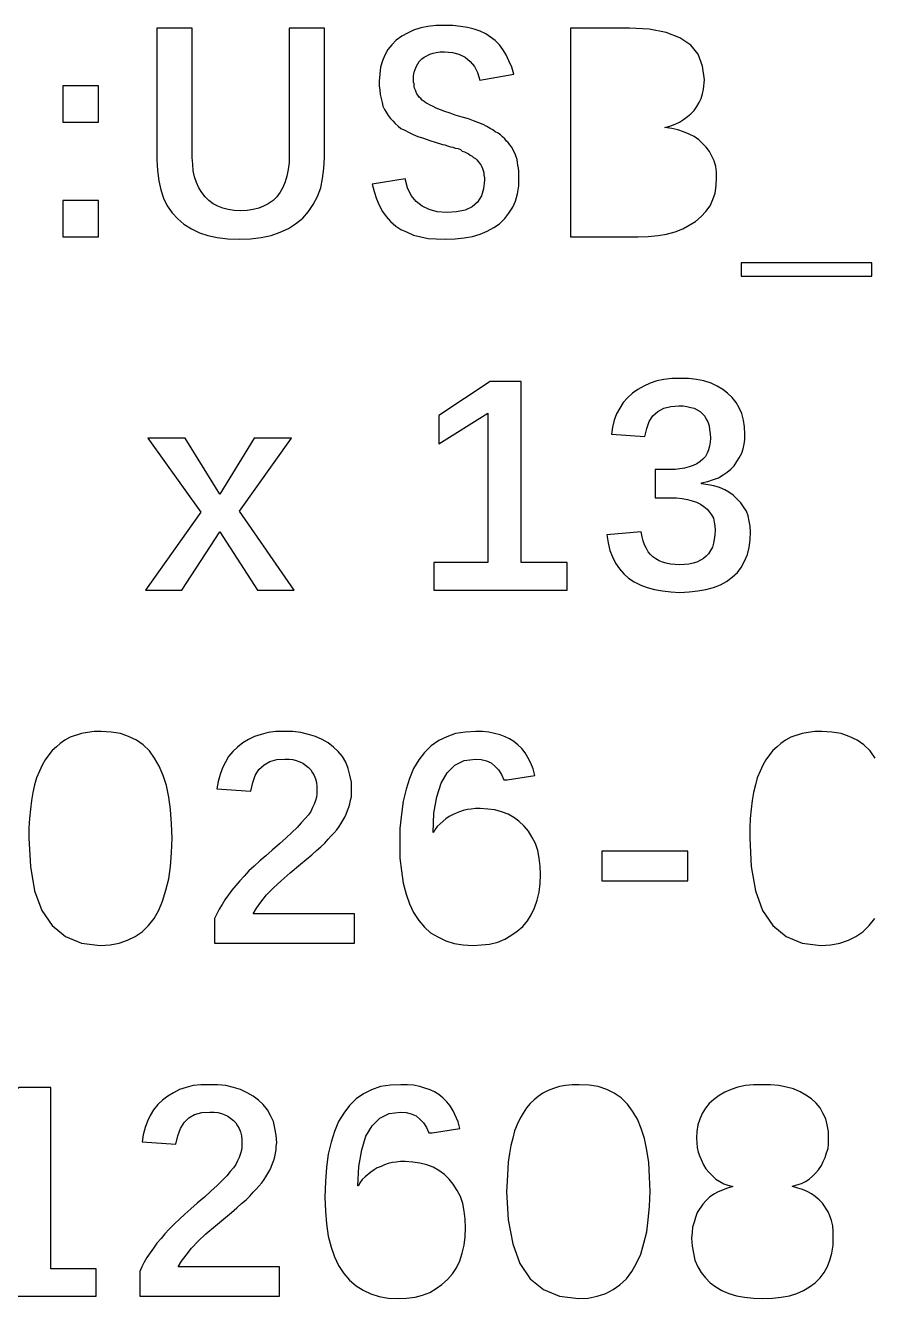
# Model space of a CAD drawing. Extents: x 48 to 223, y -90 to 79.
# Drawn here: x 71.31 to 89.31, y -89.19 to -62.22 of the extents above; entities that cross this region are included whole.
import ezdxf

# ---------------------------------------------------------------- set-up
doc = ezdxf.new("R2010")
doc.units = 0
doc.header["$MEASUREMENT"] = 0
doc.layers.get('0').update_dxf_attribs({"linetype": 'CONTINUOUS'})

msp = doc.modelspace()

# ---------------------------------------------------------------- linework, layer by layer
for points in [[(75.6, -66.74), (75.84, -66.75), (75.84, -66.75), (76.08, -66.74), (76.08, -66.74), (76.31, -66.71), (76.31, -66.71), (76.52, -66.67), (76.52, -66.67), (76.71, -66.6), (76.71, -66.6), (76.89, -66.52), (76.89, -66.52), (77.04, -66.42), (77.04, -66.42), (77.19, -66.3), (77.19, -66.3), (77.31, -66.16), (77.31, -66.16), (77.41, -66.01), (77.41, -66.01), (77.5, -65.84), (77.5, -65.84), (77.57, -65.66), (77.57, -65.66), (77.61, -65.46), (77.61, -65.46), (77.64, -65.25), (77.64, -65.25), (77.65, -65.02), (77.65, -65.02), (77.65, -62.28), (77.65, -62.28), (76.9, -62.28), (76.9, -62.28), (76.9, -64.97), (76.9, -64.97), (76.9, -65.12), (76.9, -65.12), (76.88, -65.27), (76.88, -65.27), (76.85, -65.41), (76.85, -65.41), (76.82, -65.53), (76.82, -65.53), (76.77, -65.65), (76.77, -65.65), (76.71, -65.75), (76.71, -65.75), (76.64, -65.85), (76.64, -65.85), (76.56, -65.93), (76.56, -65.93), (76.46, -66), (76.46, -66), (76.36, -66.05), (76.36, -66.05), (76.26, -66.09), (76.26, -66.09), (76.14, -66.12), (76.14, -66.12), (76.01, -66.14), (76.01, -66.14), (75.87, -66.15), (75.87, -66.15), (75.74, -66.14), (75.74, -66.14), (75.61, -66.12), (75.61, -66.12), (75.5, -66.09), (75.5, -66.09), (75.39, -66.05), (75.39, -66.05), (75.29, -66), (75.29, -66), (75.2, -65.93), (75.2, -65.93), (75.12, -65.85), (75.12, -65.85), (75.05, -65.76), (75.05, -65.76), (74.99, -65.66), (74.99, -65.66), (74.94, -65.55), (74.94, -65.55), (74.9, -65.43), (74.9, -65.43), (74.87, -65.3), (74.87, -65.3), (74.86, -65.16), (74.86, -65.16), (74.85, -65.02), (74.85, -65.02), (74.85, -62.28), (74.85, -62.28), (74.1, -62.28), (74.1, -62.28), (74.1, -65.07), (74.1, -65.07), (74.11, -65.29), (74.11, -65.29), (74.14, -65.51), (74.14, -65.51), (74.18, -65.7), (74.18, -65.7), (74.24, -65.88), (74.24, -65.88), (74.32, -66.04), (74.32, -66.04), (74.42, -66.19), (74.42, -66.19), (74.54, -66.32), (74.54, -66.32), (74.67, -66.43), (74.67, -66.43), (74.83, -66.53), (74.83, -66.53), (75, -66.61), (75, -66.61), (75.18, -66.67), (75.18, -66.67), (75.38, -66.71), (75.38, -66.71), (75.6, -66.74)], [(81.77, -65.62), (81.77, -65.45), (81.77, -65.45), (81.77, -65.38), (81.77, -65.38), (81.77, -65.31), (81.77, -65.31), (81.76, -65.24), (81.76, -65.24), (81.75, -65.18), (81.75, -65.18), (81.74, -65.12), (81.74, -65.12), (81.73, -65.06), (81.73, -65.06), (81.71, -65), (81.71, -65), (81.69, -64.94), (81.69, -64.94), (81.66, -64.89), (81.66, -64.89), (81.64, -64.84), (81.64, -64.84), (81.61, -64.79), (81.61, -64.79), (81.58, -64.75), (81.58, -64.75), (81.54, -64.7), (81.54, -64.7), (81.51, -64.67), (81.51, -64.67), (81.47, -64.62), (81.47, -64.62), (81.42, -64.58), (81.42, -64.58), (81.38, -64.54), (81.38, -64.54), (81.33, -64.5), (81.33, -64.5), (81.27, -64.47), (81.27, -64.47), (81.22, -64.43), (81.22, -64.43), (81.16, -64.4), (81.16, -64.4), (81.09, -64.36), (81.09, -64.36), (81.01, -64.32), (81.01, -64.32), (80.92, -64.28), (80.92, -64.28), (80.81, -64.24), (80.81, -64.24), (80.7, -64.2), (80.7, -64.2), (80.57, -64.16), (80.57, -64.16), (80.42, -64.12), (80.42, -64.12), (80.31, -64.08), (80.31, -64.08), (80.2, -64.04), (80.2, -64.04), (80.11, -64.01), (80.11, -64.01), (80.02, -63.97), (80.02, -63.97), (79.95, -63.94), (79.95, -63.94), (79.89, -63.91), (79.89, -63.91), (79.84, -63.88), (79.84, -63.88), (79.8, -63.86), (79.8, -63.86), (79.76, -63.83), (79.76, -63.83), (79.72, -63.8), (79.72, -63.8), (79.69, -63.77), (79.69, -63.77), (79.66, -63.74), (79.66, -63.74), (79.63, -63.7), (79.63, -63.7), (79.61, -63.67), (79.61, -63.67), (79.59, -63.63), (79.59, -63.63), (79.58, -63.59), (79.58, -63.59), (79.56, -63.55), (79.56, -63.55), (79.55, -63.51), (79.55, -63.51), (79.55, -63.46), (79.55, -63.46), (79.54, -63.42), (79.54, -63.42), (79.54, -63.37), (79.54, -63.37), (79.54, -63.29), (79.54, -63.29), (79.55, -63.21), (79.55, -63.21), (79.57, -63.15), (79.57, -63.15), (79.6, -63.08), (79.6, -63.08), (79.63, -63.03), (79.63, -63.03), (79.66, -62.98), (79.66, -62.98), (79.71, -62.93), (79.71, -62.93), (79.76, -62.89), (79.76, -62.89), (79.82, -62.86), (79.82, -62.86), (79.88, -62.83), (79.88, -62.83), (79.95, -62.81), (79.95, -62.81), (80.02, -62.79), (80.02, -62.79), (80.1, -62.78), (80.1, -62.78), (80.19, -62.78), (80.19, -62.78), (80.36, -62.79), (80.36, -62.79), (80.5, -62.83), (80.5, -62.83), (80.63, -62.89), (80.63, -62.89), (80.74, -62.98), (80.74, -62.98), (80.83, -63.09), (80.83, -63.09), (80.89, -63.22), (80.89, -63.22), (80.94, -63.38), (80.94, -63.38), (81.66, -63.25), (81.66, -63.25), (81.62, -63.1), (81.62, -63.1), (81.56, -62.97), (81.56, -62.97), (81.5, -62.84), (81.5, -62.84), (81.43, -62.73), (81.43, -62.73), (81.36, -62.63), (81.36, -62.63), (81.27, -62.54), (81.27, -62.54), (81.17, -62.47), (81.17, -62.47), (81.07, -62.4), (81.07, -62.4), (80.95, -62.34), (80.95, -62.34), (80.82, -62.3), (80.82, -62.3), (80.68, -62.26), (80.68, -62.26), (80.53, -62.24), (80.53, -62.24), (80.37, -62.22), (80.37, -62.22), (80.19, -62.22), (80.19, -62.22), (80.01, -62.22), (80.01, -62.22), (79.84, -62.24), (79.84, -62.24), (79.69, -62.27), (79.69, -62.27), (79.54, -62.32), (79.54, -62.32), (79.41, -62.38), (79.41, -62.38), (79.29, -62.45), (79.29, -62.45), (79.17, -62.53), (79.17, -62.53), (79.08, -62.63), (79.08, -62.63), (78.99, -62.73), (78.99, -62.73), (78.93, -62.85), (78.93, -62.85), (78.88, -62.97), (78.88, -62.97), (78.84, -63.1), (78.84, -63.1), (78.82, -63.25), (78.82, -63.25), (78.81, -63.4), (78.81, -63.4), (78.81, -63.5), (78.81, -63.5), (78.82, -63.59), (78.82, -63.59), (78.83, -63.68), (78.83, -63.68), (78.85, -63.77), (78.85, -63.77), (78.87, -63.85), (78.87, -63.85), (78.89, -63.93), (78.89, -63.93), (78.92, -64), (78.92, -64), (78.96, -64.06), (78.96, -64.06), (79, -64.13), (79, -64.13), (79.05, -64.19), (79.05, -64.19), (79.1, -64.24), (79.1, -64.24), (79.15, -64.3), (79.15, -64.3), (79.21, -64.35), (79.21, -64.35), (79.27, -64.4), (79.27, -64.4), (79.35, -64.44), (79.35, -64.44), (79.43, -64.48), (79.43, -64.48), (79.53, -64.53), (79.53, -64.53), (79.63, -64.57), (79.63, -64.57), (79.75, -64.61), (79.75, -64.61), (79.88, -64.66), (79.88, -64.66), (80.02, -64.7), (80.02, -64.7), (80.09, -64.72), (80.09, -64.72), (80.15, -64.74), (80.15, -64.74), (80.2, -64.75), (80.2, -64.75), (80.26, -64.77), (80.26, -64.77), (80.32, -64.79), (80.32, -64.79), (80.37, -64.8), (80.37, -64.8), (80.42, -64.82), (80.42, -64.82), (80.48, -64.83), (80.48, -64.83), (80.53, -64.85), (80.53, -64.85), (80.57, -64.88), (80.57, -64.88), (80.62, -64.9), (80.62, -64.9), (80.66, -64.92), (80.66, -64.92), (80.7, -64.94), (80.7, -64.94), (80.74, -64.97), (80.74, -64.97), (80.78, -64.99), (80.78, -64.99), (80.81, -65.02), (80.81, -65.02), (80.85, -65.04), (80.85, -65.04), (80.88, -65.07), (80.88, -65.07), (80.91, -65.1), (80.91, -65.1), (80.93, -65.13), (80.93, -65.13), (80.96, -65.17), (80.96, -65.17), (80.98, -65.2), (80.98, -65.2), (81, -65.25), (81, -65.25), (81.01, -65.29), (81.01, -65.29), (81.03, -65.34), (81.03, -65.34), (81.03, -65.39), (81.03, -65.39), (81.04, -65.44), (81.04, -65.44), (81.04, -65.5), (81.04, -65.5), (81.02, -65.68), (81.02, -65.68), (80.98, -65.83), (80.98, -65.83), (80.89, -65.96), (80.89, -65.96), (80.78, -66.06), (80.78, -66.06), (80.63, -66.13), (80.63, -66.13), (80.45, -66.17), (80.45, -66.17), (80.24, -66.18), (80.24, -66.18), (80.04, -66.17), (80.04, -66.17), (79.87, -66.12), (79.87, -66.12), (79.72, -66.05), (79.72, -66.05), (79.59, -65.95), (79.59, -65.95), (79.49, -65.82), (79.49, -65.82), (79.41, -65.66), (79.41, -65.66), (79.36, -65.47), (79.36, -65.47), (78.66, -65.58), (78.66, -65.58), (78.7, -65.74), (78.7, -65.74), (78.75, -65.89), (78.75, -65.89), (78.81, -66.03), (78.81, -66.03), (78.88, -66.16), (78.88, -66.16), (78.96, -66.27), (78.96, -66.27), (79.05, -66.37), (79.05, -66.37), (79.16, -66.47), (79.16, -66.47), (79.27, -66.54), (79.27, -66.54), (79.4, -66.6), (79.4, -66.6), (79.54, -66.66), (79.54, -66.66), (79.69, -66.7), (79.69, -66.7), (79.85, -66.73), (79.85, -66.73), (80.02, -66.74), (80.02, -66.74), (80.21, -66.75), (80.21, -66.75), (80.42, -66.74), (80.42, -66.74), (80.61, -66.72), (80.61, -66.72), (80.79, -66.69), (80.79, -66.69), (80.95, -66.64), (80.95, -66.64), (81.1, -66.58), (81.1, -66.58), (81.24, -66.5), (81.24, -66.5), (81.36, -66.42), (81.36, -66.42), (81.47, -66.31), (81.47, -66.31), (81.56, -66.2), (81.56, -66.2), (81.64, -66.07), (81.64, -66.07), (81.7, -65.94), (81.7, -65.94), (81.74, -65.79), (81.74, -65.79), (81.77, -65.62)], [(84.11, -62.28), (82.86, -62.28), (82.86, -62.28), (82.86, -66.7), (82.86, -66.7), (84.3, -66.7), (84.3, -66.7), (84.51, -66.69), (84.51, -66.69), (84.72, -66.67), (84.72, -66.67), (84.9, -66.64), (84.9, -66.64), (85.08, -66.59), (85.08, -66.59), (85.24, -66.53), (85.24, -66.53), (85.38, -66.45), (85.38, -66.45), (85.51, -66.37), (85.51, -66.37), (85.63, -66.27), (85.63, -66.27), (85.73, -66.16), (85.73, -66.16), (85.82, -66.04), (85.82, -66.04), (85.88, -65.91), (85.88, -65.91), (85.93, -65.77), (85.93, -65.77), (85.95, -65.61), (85.95, -65.61), (85.96, -65.45), (85.96, -65.45), (85.96, -65.32), (85.96, -65.32), (85.94, -65.21), (85.94, -65.21), (85.91, -65.09), (85.91, -65.09), (85.81, -64.89), (85.81, -64.89), (85.74, -64.8), (85.74, -64.8), (85.58, -64.64), (85.58, -64.64), (85.48, -64.57), (85.48, -64.57), (85.38, -64.52), (85.38, -64.52), (85.26, -64.47), (85.26, -64.47), (85.14, -64.43), (85.14, -64.43), (85.01, -64.4), (85.01, -64.4), (84.86, -64.38), (84.86, -64.38), (84.97, -64.35), (84.97, -64.35), (85.08, -64.31), (85.08, -64.31), (85.17, -64.27), (85.17, -64.27), (85.26, -64.21), (85.26, -64.21), (85.34, -64.15), (85.34, -64.15), (85.41, -64.09), (85.41, -64.09), (85.48, -64.02), (85.48, -64.02), (85.54, -63.94), (85.54, -63.94), (85.59, -63.85), (85.59, -63.85), (85.63, -63.77), (85.63, -63.77), (85.66, -63.67), (85.66, -63.67), (85.68, -63.57), (85.68, -63.57), (85.7, -63.37), (85.7, -63.37), (85.66, -63.08), (85.66, -63.08), (85.57, -62.83), (85.57, -62.83), (85.41, -62.64), (85.41, -62.64), (85.18, -62.48), (85.18, -62.48), (84.89, -62.37), (84.89, -62.37), (84.53, -62.3), (84.53, -62.3), (84.11, -62.28)], [(72.11, -63.5), (72.11, -64.27), (72.11, -64.27), (72.86, -64.27), (72.86, -64.27), (72.86, -63.5), (72.86, -63.5), (72.11, -63.5)], [(72.11, -65.93), (72.11, -66.7), (72.11, -66.7), (72.86, -66.7), (72.86, -66.7), (72.86, -65.93), (72.86, -65.93), (72.11, -65.93)], [(86.48, -67.25), (86.48, -67.53), (86.48, -67.53), (89.25, -67.53), (89.25, -67.53), (89.25, -67.25), (89.25, -67.25), (86.48, -67.25)], [(81.11, -73.6), (79.97, -73.6), (79.97, -73.6), (79.97, -74.18), (79.97, -74.18), (82.79, -74.18), (82.79, -74.18), (82.79, -73.6), (82.79, -73.6), (81.82, -73.6), (81.82, -73.6), (81.82, -69.76), (81.82, -69.76), (81.16, -69.76), (81.16, -69.76), (80.07, -70.48), (80.07, -70.48), (80.07, -71.08), (80.07, -71.08), (81.11, -70.43), (81.11, -70.43), (81.11, -73.6)], [(86.67, -73.12), (86.68, -72.95), (86.68, -72.95), (86.67, -72.83), (86.67, -72.83), (86.65, -72.72), (86.65, -72.72), (86.63, -72.61), (86.63, -72.61), (86.59, -72.51), (86.59, -72.51), (86.53, -72.42), (86.53, -72.42), (86.47, -72.33), (86.47, -72.33), (86.39, -72.25), (86.39, -72.25), (86.31, -72.17), (86.31, -72.17), (86.22, -72.11), (86.22, -72.11), (86.13, -72.06), (86.13, -72.06), (86.02, -72.01), (86.02, -72.01), (85.9, -71.97), (85.9, -71.97), (85.78, -71.95), (85.78, -71.95), (85.64, -71.93), (85.64, -71.93), (85.64, -71.91), (85.64, -71.91), (85.77, -71.88), (85.77, -71.88), (85.89, -71.84), (85.89, -71.84), (86, -71.8), (86, -71.8), (86.1, -71.74), (86.1, -71.74), (86.18, -71.68), (86.18, -71.68), (86.26, -71.62), (86.26, -71.62), (86.33, -71.55), (86.33, -71.55), (86.39, -71.46), (86.39, -71.46), (86.44, -71.38), (86.44, -71.38), (86.49, -71.28), (86.49, -71.28), (86.52, -71.19), (86.52, -71.19), (86.54, -71.09), (86.54, -71.09), (86.56, -70.99), (86.56, -70.99), (86.56, -70.88), (86.56, -70.88), (86.55, -70.72), (86.55, -70.72), (86.53, -70.58), (86.53, -70.58), (86.49, -70.44), (86.49, -70.44), (86.44, -70.32), (86.44, -70.32), (86.37, -70.21), (86.37, -70.21), (86.29, -70.1), (86.29, -70.1), (86.19, -70.01), (86.19, -70.01), (86.09, -69.93), (86.09, -69.93), (85.97, -69.86), (85.97, -69.86), (85.84, -69.8), (85.84, -69.8), (85.69, -69.75), (85.69, -69.75), (85.53, -69.72), (85.53, -69.72), (85.36, -69.7), (85.36, -69.7), (85.18, -69.7), (85.18, -69.7), (85.01, -69.7), (85.01, -69.7), (84.84, -69.72), (84.84, -69.72), (84.69, -69.75), (84.69, -69.75), (84.55, -69.8), (84.55, -69.8), (84.42, -69.86), (84.42, -69.86), (84.29, -69.93), (84.29, -69.93), (84.18, -70.01), (84.18, -70.01), (84.07, -70.11), (84.07, -70.11), (83.98, -70.21), (83.98, -70.21), (83.91, -70.33), (83.91, -70.33), (83.84, -70.45), (83.84, -70.45), (83.79, -70.58), (83.79, -70.58), (83.75, -70.73), (83.75, -70.73), (83.73, -70.88), (83.73, -70.88), (84.44, -70.93), (84.44, -70.93), (84.48, -70.76), (84.48, -70.76), (84.53, -70.61), (84.53, -70.61), (84.61, -70.49), (84.61, -70.49), (84.71, -70.4), (84.71, -70.4), (84.84, -70.33), (84.84, -70.33), (84.99, -70.29), (84.99, -70.29), (85.16, -70.28), (85.16, -70.28), (85.25, -70.28), (85.25, -70.28), (85.33, -70.29), (85.33, -70.29), (85.41, -70.31), (85.41, -70.31), (85.48, -70.33), (85.48, -70.33), (85.55, -70.36), (85.55, -70.36), (85.61, -70.4), (85.61, -70.4), (85.66, -70.45), (85.66, -70.45), (85.71, -70.5), (85.71, -70.5), (85.74, -70.56), (85.74, -70.56), (85.77, -70.62), (85.77, -70.62), (85.8, -70.7), (85.8, -70.7), (85.81, -70.78), (85.81, -70.78), (85.82, -70.87), (85.82, -70.87), (85.83, -70.96), (85.83, -70.96), (85.82, -71.05), (85.82, -71.05), (85.81, -71.13), (85.81, -71.13), (85.79, -71.21), (85.79, -71.21), (85.76, -71.28), (85.76, -71.28), (85.72, -71.35), (85.72, -71.35), (85.67, -71.41), (85.67, -71.41), (85.61, -71.46), (85.61, -71.46), (85.54, -71.51), (85.54, -71.51), (85.46, -71.54), (85.46, -71.54), (85.38, -71.57), (85.38, -71.57), (85.28, -71.6), (85.28, -71.6), (85.18, -71.61), (85.18, -71.61), (85.08, -71.63), (85.08, -71.63), (84.96, -71.63), (84.96, -71.63), (84.66, -71.63), (84.66, -71.63), (84.66, -72.23), (84.66, -72.23), (84.98, -72.23), (84.98, -72.23), (85.11, -72.23), (85.11, -72.23), (85.23, -72.24), (85.23, -72.24), (85.34, -72.26), (85.34, -72.26), (85.44, -72.29), (85.44, -72.29), (85.53, -72.32), (85.53, -72.32), (85.62, -72.36), (85.62, -72.36), (85.69, -72.41), (85.69, -72.41), (85.76, -72.47), (85.76, -72.47), (85.81, -72.53), (85.81, -72.53), (85.85, -72.59), (85.85, -72.59), (85.89, -72.66), (85.89, -72.66), (85.91, -72.74), (85.91, -72.74), (85.92, -72.82), (85.92, -72.82), (85.93, -72.91), (85.93, -72.91), (85.92, -73.01), (85.92, -73.01), (85.91, -73.11), (85.91, -73.11), (85.89, -73.19), (85.89, -73.19), (85.87, -73.27), (85.87, -73.27), (85.83, -73.34), (85.83, -73.34), (85.79, -73.41), (85.79, -73.41), (85.74, -73.46), (85.74, -73.46), (85.68, -73.51), (85.68, -73.51), (85.62, -73.55), (85.62, -73.55), (85.54, -73.59), (85.54, -73.59), (85.46, -73.61), (85.46, -73.61), (85.37, -73.63), (85.37, -73.63), (85.28, -73.64), (85.28, -73.64), (85.18, -73.65), (85.18, -73.65), (85.08, -73.64), (85.08, -73.64), (84.98, -73.63), (84.98, -73.63), (84.89, -73.61), (84.89, -73.61), (84.81, -73.59), (84.81, -73.59), (84.74, -73.56), (84.74, -73.56), (84.67, -73.52), (84.67, -73.52), (84.61, -73.48), (84.61, -73.48), (84.56, -73.43), (84.56, -73.43), (84.51, -73.37), (84.51, -73.37), (84.47, -73.3), (84.47, -73.3), (84.43, -73.22), (84.43, -73.22), (84.4, -73.14), (84.4, -73.14), (84.38, -73.05), (84.38, -73.05), (84.36, -72.95), (84.36, -72.95), (83.63, -73.01), (83.63, -73.01), (83.66, -73.18), (83.66, -73.18), (83.7, -73.34), (83.7, -73.34), (83.75, -73.48), (83.75, -73.48), (83.82, -73.61), (83.82, -73.61), (83.9, -73.73), (83.9, -73.73), (83.99, -73.84), (83.99, -73.84), (84.09, -73.93), (84.09, -73.93), (84.21, -74.01), (84.21, -74.01), (84.35, -74.08), (84.35, -74.08), (84.49, -74.13), (84.49, -74.13), (84.64, -74.17), (84.64, -74.17), (84.81, -74.2), (84.81, -74.2), (84.99, -74.22), (84.99, -74.22), (85.18, -74.23), (85.18, -74.23), (85.38, -74.22), (85.38, -74.22), (85.56, -74.2), (85.56, -74.2), (85.73, -74.17), (85.73, -74.17), (85.89, -74.13), (85.89, -74.13), (86.04, -74.07), (86.04, -74.07), (86.17, -74), (86.17, -74), (86.29, -73.91), (86.29, -73.91), (86.4, -73.81), (86.4, -73.81), (86.48, -73.7), (86.48, -73.7), (86.55, -73.57), (86.55, -73.57), (86.61, -73.43), (86.61, -73.43), (86.65, -73.28), (86.65, -73.28), (86.67, -73.12)], [(76.16, -70.96), (75.43, -72.15), (75.43, -72.15), (74.7, -70.96), (74.7, -70.96), (73.91, -70.96), (73.91, -70.96), (75.03, -72.53), (75.03, -72.53), (73.86, -74.18), (73.86, -74.18), (74.63, -74.18), (74.63, -74.18), (75.43, -72.95), (75.43, -72.95), (76.23, -74.18), (76.23, -74.18), (77.01, -74.18), (77.01, -74.18), (75.85, -72.51), (75.85, -72.51), (76.95, -70.96), (76.95, -70.96), (76.16, -70.96)], [(72.92, -77.18), (72.77, -77.18), (72.77, -77.18), (72.63, -77.2), (72.63, -77.2), (72.5, -77.22), (72.5, -77.22), (72.26, -77.3), (72.26, -77.3), (72.15, -77.36), (72.15, -77.36), (72.05, -77.43), (72.05, -77.43), (71.97, -77.5), (71.97, -77.5), (71.88, -77.58), (71.88, -77.58), (71.81, -77.67), (71.81, -77.67), (71.73, -77.78), (71.73, -77.78), (71.67, -77.89), (71.67, -77.89), (71.61, -78.02), (71.61, -78.02), (71.55, -78.16), (71.55, -78.16), (71.51, -78.31), (71.51, -78.31), (71.47, -78.47), (71.47, -78.47), (71.44, -78.64), (71.44, -78.64), (71.42, -78.82), (71.42, -78.82), (71.4, -79.02), (71.4, -79.02), (71.39, -79.22), (71.39, -79.22), (71.39, -79.44), (71.39, -79.44), (71.42, -80.04), (71.42, -80.04), (71.51, -80.55), (71.51, -80.55), (71.66, -80.97), (71.66, -80.97), (71.88, -81.29), (71.88, -81.29), (72.16, -81.52), (72.16, -81.52), (72.5, -81.66), (72.5, -81.66), (72.9, -81.71), (72.9, -81.71), (73.11, -81.7), (73.11, -81.7), (73.3, -81.66), (73.3, -81.66), (73.48, -81.6), (73.48, -81.6), (73.64, -81.52), (73.64, -81.52), (73.79, -81.42), (73.79, -81.42), (73.92, -81.29), (73.92, -81.29), (74.04, -81.14), (74.04, -81.14), (74.14, -80.96), (74.14, -80.96), (74.22, -80.77), (74.22, -80.77), (74.29, -80.54), (74.29, -80.54), (74.35, -80.3), (74.35, -80.3), (74.39, -80.04), (74.39, -80.04), (74.41, -79.75), (74.41, -79.75), (74.42, -79.44), (74.42, -79.44), (74.41, -79.13), (74.41, -79.13), (74.39, -78.83), (74.39, -78.83), (74.35, -78.57), (74.35, -78.57), (74.3, -78.32), (74.3, -78.32), (74.23, -78.11), (74.23, -78.11), (74.15, -77.91), (74.15, -77.91), (74.05, -77.74), (74.05, -77.74), (73.94, -77.59), (73.94, -77.59), (73.81, -77.46), (73.81, -77.46), (73.67, -77.36), (73.67, -77.36), (73.5, -77.28), (73.5, -77.28), (73.33, -77.22), (73.33, -77.22), (73.13, -77.19), (73.13, -77.19), (72.92, -77.18)], [(75.32, -81.14), (75.32, -81.66), (75.32, -81.66), (78.29, -81.66), (78.29, -81.66), (78.29, -81.04), (78.29, -81.04), (76.14, -81.04), (76.14, -81.04), (76.21, -80.92), (76.21, -80.92), (76.3, -80.79), (76.3, -80.79), (76.42, -80.64), (76.42, -80.64), (76.57, -80.49), (76.57, -80.49), (76.73, -80.34), (76.73, -80.34), (76.92, -80.17), (76.92, -80.17), (77.14, -79.99), (77.14, -79.99), (77.26, -79.89), (77.26, -79.89), (77.38, -79.79), (77.38, -79.79), (77.48, -79.7), (77.48, -79.7), (77.57, -79.62), (77.57, -79.62), (77.66, -79.54), (77.66, -79.54), (77.73, -79.46), (77.73, -79.46), (77.79, -79.39), (77.79, -79.39), (77.85, -79.33), (77.85, -79.33), (77.91, -79.26), (77.91, -79.26), (77.96, -79.19), (77.96, -79.19), (78, -79.13), (78, -79.13), (78.04, -79.06), (78.04, -79.06), (78.08, -78.99), (78.08, -78.99), (78.11, -78.93), (78.11, -78.93), (78.14, -78.85), (78.14, -78.85), (78.17, -78.78), (78.17, -78.78), (78.19, -78.71), (78.19, -78.71), (78.2, -78.63), (78.2, -78.63), (78.22, -78.56), (78.22, -78.56), (78.22, -78.48), (78.22, -78.48), (78.22, -78.41), (78.22, -78.41), (78.22, -78.25), (78.22, -78.25), (78.19, -78.1), (78.19, -78.1), (78.15, -77.96), (78.15, -77.96), (78.1, -77.83), (78.1, -77.83), (78.03, -77.71), (78.03, -77.71), (77.94, -77.6), (77.94, -77.6), (77.84, -77.51), (77.84, -77.51), (77.73, -77.42), (77.73, -77.42), (77.6, -77.35), (77.6, -77.35), (77.46, -77.28), (77.46, -77.28), (77.31, -77.24), (77.31, -77.24), (77.15, -77.2), (77.15, -77.2), (76.98, -77.18), (76.98, -77.18), (76.79, -77.18), (76.79, -77.18), (76.62, -77.18), (76.62, -77.18), (76.46, -77.2), (76.46, -77.2), (76.31, -77.24), (76.31, -77.24), (76.17, -77.28), (76.17, -77.28), (76.04, -77.35), (76.04, -77.35), (75.92, -77.42), (75.92, -77.42), (75.81, -77.51), (75.81, -77.51), (75.71, -77.6), (75.71, -77.6), (75.62, -77.71), (75.62, -77.71), (75.55, -77.83), (75.55, -77.83), (75.49, -77.95), (75.49, -77.95), (75.44, -78.09), (75.44, -78.09), (75.4, -78.24), (75.4, -78.24), (75.37, -78.39), (75.37, -78.39), (76.09, -78.44), (76.09, -78.44), (76.13, -78.26), (76.13, -78.26), (76.18, -78.11), (76.18, -78.11), (76.26, -77.98), (76.26, -77.98), (76.37, -77.88), (76.37, -77.88), (76.49, -77.81), (76.49, -77.81), (76.64, -77.77), (76.64, -77.77), (76.81, -77.76), (76.81, -77.76), (76.9, -77.76), (76.9, -77.76), (76.98, -77.77), (76.98, -77.77), (77.05, -77.79), (77.05, -77.79), (77.13, -77.82), (77.13, -77.82), (77.19, -77.85), (77.19, -77.85), (77.25, -77.89), (77.25, -77.89), (77.31, -77.94), (77.31, -77.94), (77.36, -77.99), (77.36, -77.99), (77.4, -78.05), (77.4, -78.05), (77.43, -78.11), (77.43, -78.11), (77.46, -78.18), (77.46, -78.18), (77.48, -78.26), (77.48, -78.26), (77.49, -78.34), (77.49, -78.34), (77.49, -78.43), (77.49, -78.43), (77.49, -78.5), (77.49, -78.5), (77.48, -78.57), (77.48, -78.57), (77.46, -78.64), (77.46, -78.64), (77.43, -78.72), (77.43, -78.72), (77.4, -78.79), (77.4, -78.79), (77.36, -78.87), (77.36, -78.87), (77.31, -78.94), (77.31, -78.94), (77.24, -79.02), (77.24, -79.02), (77.16, -79.11), (77.16, -79.11), (77.07, -79.21), (77.07, -79.21), (76.96, -79.32), (76.96, -79.32), (76.84, -79.43), (76.84, -79.43), (76.7, -79.56), (76.7, -79.56), (76.54, -79.69), (76.54, -79.69), (76.41, -79.81), (76.41, -79.81), (76.28, -79.92), (76.28, -79.92), (76.16, -80.03), (76.16, -80.03), (76.05, -80.13), (76.05, -80.13), (75.95, -80.24), (75.95, -80.24), (75.86, -80.34), (75.86, -80.34), (75.77, -80.44), (75.77, -80.44), (75.69, -80.54), (75.69, -80.54), (75.62, -80.64), (75.62, -80.64), (75.54, -80.74), (75.54, -80.74), (75.48, -80.84), (75.48, -80.84), (75.42, -80.94), (75.42, -80.94), (75.37, -81.04), (75.37, -81.04), (75.32, -81.14)], [(81, -77.18), (80.86, -77.18), (80.86, -77.18), (80.64, -77.19), (80.64, -77.19), (80.43, -77.22), (80.43, -77.22), (80.24, -77.29), (80.24, -77.29), (80.07, -77.37), (80.07, -77.37), (79.91, -77.48), (79.91, -77.48), (79.77, -77.62), (79.77, -77.62), (79.65, -77.78), (79.65, -77.78), (79.54, -77.96), (79.54, -77.96), (79.45, -78.17), (79.45, -78.17), (79.38, -78.4), (79.38, -78.4), (79.32, -78.65), (79.32, -78.65), (79.28, -78.93), (79.28, -78.93), (79.25, -79.23), (79.25, -79.23), (79.25, -79.86), (79.25, -79.86), (79.28, -80.13), (79.28, -80.13), (79.32, -80.39), (79.32, -80.39), (79.38, -80.62), (79.38, -80.62), (79.45, -80.83), (79.45, -80.83), (79.54, -81.01), (79.54, -81.01), (79.65, -81.18), (79.65, -81.18), (79.77, -81.32), (79.77, -81.32), (79.9, -81.44), (79.9, -81.44), (80.05, -81.53), (80.05, -81.53), (80.22, -81.61), (80.22, -81.61), (80.4, -81.67), (80.4, -81.67), (80.59, -81.7), (80.59, -81.7), (80.8, -81.71), (80.8, -81.71), (80.98, -81.7), (80.98, -81.7), (81.15, -81.68), (81.15, -81.68), (81.32, -81.64), (81.32, -81.64), (81.47, -81.58), (81.47, -81.58), (81.6, -81.5), (81.6, -81.5), (81.73, -81.41), (81.73, -81.41), (81.85, -81.31), (81.85, -81.31), (81.95, -81.19), (81.95, -81.19), (82.03, -81.06), (82.03, -81.06), (82.1, -80.91), (82.1, -80.91), (82.16, -80.75), (82.16, -80.75), (82.2, -80.58), (82.2, -80.58), (82.22, -80.4), (82.22, -80.4), (82.23, -80.21), (82.23, -80.21), (82.22, -80.03), (82.22, -80.03), (82.2, -79.86), (82.2, -79.86), (82.17, -79.7), (82.17, -79.7), (82.12, -79.55), (82.12, -79.55), (82.05, -79.42), (82.05, -79.42), (81.97, -79.29), (81.97, -79.29), (81.88, -79.18), (81.88, -79.18), (81.77, -79.08), (81.77, -79.08), (81.66, -79), (81.66, -79), (81.54, -78.93), (81.54, -78.93), (81.4, -78.88), (81.4, -78.88), (81.26, -78.84), (81.26, -78.84), (81.11, -78.82), (81.11, -78.82), (80.95, -78.81), (80.95, -78.81), (80.85, -78.81), (80.85, -78.81), (80.76, -78.82), (80.76, -78.82), (80.68, -78.83), (80.68, -78.83), (80.59, -78.85), (80.59, -78.85), (80.51, -78.88), (80.51, -78.88), (80.44, -78.91), (80.44, -78.91), (80.36, -78.94), (80.36, -78.94), (80.29, -78.98), (80.29, -78.98), (80.22, -79.03), (80.22, -79.03), (80.1, -79.13), (80.1, -79.13), (80.04, -79.19), (80.04, -79.19), (79.99, -79.26), (79.99, -79.26), (79.96, -79.32), (79.96, -79.32), (79.95, -79.32), (79.95, -79.32), (79.97, -78.91), (79.97, -78.91), (80.03, -78.56), (80.03, -78.56), (80.12, -78.27), (80.12, -78.27), (80.25, -78.05), (80.25, -78.05), (80.41, -77.89), (80.41, -77.89), (80.61, -77.79), (80.61, -77.79), (80.85, -77.76), (80.85, -77.76), (80.97, -77.77), (80.97, -77.77), (81.08, -77.8), (81.08, -77.8), (81.18, -77.84), (81.18, -77.84), (81.26, -77.91), (81.26, -77.91), (81.34, -77.99), (81.34, -77.99), (81.4, -78.09), (81.4, -78.09), (81.45, -78.2), (81.45, -78.2), (81.52, -78.2), (81.52, -78.2), (82.11, -78.11), (82.11, -78.11), (82.07, -77.97), (82.07, -77.97), (82.02, -77.85), (82.02, -77.85), (81.96, -77.73), (81.96, -77.73), (81.9, -77.63), (81.9, -77.63), (81.83, -77.54), (81.83, -77.54), (81.75, -77.46), (81.75, -77.46), (81.66, -77.39), (81.66, -77.39), (81.57, -77.33), (81.57, -77.33), (81.48, -77.29), (81.48, -77.29), (81.37, -77.25), (81.37, -77.25), (81.13, -77.19), (81.13, -77.19), (81, -77.18)], [(88.19, -77.18), (88.04, -77.18), (88.04, -77.18), (87.9, -77.2), (87.9, -77.2), (87.77, -77.22), (87.77, -77.22), (87.53, -77.3), (87.53, -77.3), (87.42, -77.36), (87.42, -77.36), (87.32, -77.43), (87.32, -77.43), (87.24, -77.5), (87.24, -77.5), (87.15, -77.58), (87.15, -77.58), (87.08, -77.67), (87.08, -77.67), (87, -77.78), (87, -77.78), (86.94, -77.89), (86.94, -77.89), (86.88, -78.02), (86.88, -78.02), (86.82, -78.16), (86.82, -78.16), (86.78, -78.31), (86.78, -78.31), (86.74, -78.47), (86.74, -78.47), (86.71, -78.64), (86.71, -78.64), (86.69, -78.82), (86.69, -78.82), (86.67, -79.02), (86.67, -79.02), (86.66, -79.22), (86.66, -79.22), (86.66, -79.44), (86.66, -79.44), (86.69, -80.04), (86.69, -80.04), (86.78, -80.55), (86.78, -80.55), (86.93, -80.97), (86.93, -80.97), (87.15, -81.29), (87.15, -81.29), (87.43, -81.52), (87.43, -81.52), (87.77, -81.66), (87.77, -81.66), (88.17, -81.71), (88.17, -81.71), (88.38, -81.7), (88.38, -81.7), (88.57, -81.66), (88.57, -81.66), (88.75, -81.6), (88.75, -81.6), (88.91, -81.52), (88.91, -81.52), (89.06, -81.42), (89.06, -81.42), (89.19, -81.29), (89.19, -81.29), (89.31, -81.14)], [(89.32, -77.74), (89.21, -77.59), (89.21, -77.59), (89.08, -77.46), (89.08, -77.46), (88.94, -77.36), (88.94, -77.36), (88.77, -77.28), (88.77, -77.28), (88.6, -77.22), (88.6, -77.22), (88.4, -77.19), (88.4, -77.19), (88.19, -77.18)], [(83.53, -79.71), (83.53, -80.34), (83.53, -80.34), (85.35, -80.34), (85.35, -80.34), (85.35, -79.71), (85.35, -79.71), (83.53, -79.71)], [(73.74, -88.62), (73.74, -89.14), (73.74, -89.14), (76.7, -89.14), (76.7, -89.14), (76.7, -88.52), (76.7, -88.52), (74.55, -88.52), (74.55, -88.52), (74.62, -88.4), (74.62, -88.4), (74.72, -88.27), (74.72, -88.27), (74.83, -88.12), (74.83, -88.12), (74.98, -87.97), (74.98, -87.97), (75.14, -87.82), (75.14, -87.82), (75.34, -87.65), (75.34, -87.65), (75.55, -87.47), (75.55, -87.47), (75.68, -87.37), (75.68, -87.37), (75.79, -87.27), (75.79, -87.27), (75.89, -87.18), (75.89, -87.18), (75.99, -87.1), (75.99, -87.1), (76.07, -87.02), (76.07, -87.02), (76.14, -86.94), (76.14, -86.94), (76.2, -86.87), (76.2, -86.87), (76.26, -86.81), (76.26, -86.81), (76.32, -86.74), (76.32, -86.74), (76.37, -86.67), (76.37, -86.67), (76.41, -86.61), (76.41, -86.61), (76.45, -86.54), (76.45, -86.54), (76.49, -86.47), (76.49, -86.47), (76.52, -86.41), (76.52, -86.41), (76.55, -86.33), (76.55, -86.33), (76.58, -86.26), (76.58, -86.26), (76.6, -86.19), (76.6, -86.19), (76.61, -86.11), (76.61, -86.11), (76.63, -86.04), (76.63, -86.04), (76.63, -85.96), (76.63, -85.96), (76.64, -85.89), (76.64, -85.89), (76.63, -85.73), (76.63, -85.73), (76.6, -85.58), (76.6, -85.58), (76.57, -85.44), (76.57, -85.44), (76.51, -85.31), (76.51, -85.31), (76.44, -85.19), (76.44, -85.19), (76.35, -85.08), (76.35, -85.08), (76.25, -84.99), (76.25, -84.99), (76.14, -84.9), (76.14, -84.9), (76.01, -84.83), (76.01, -84.83), (75.87, -84.76), (75.87, -84.76), (75.72, -84.72), (75.72, -84.72), (75.56, -84.68), (75.56, -84.68), (75.39, -84.66), (75.39, -84.66), (75.2, -84.66), (75.2, -84.66), (75.03, -84.66), (75.03, -84.66), (74.87, -84.68), (74.87, -84.68), (74.72, -84.72), (74.72, -84.72), (74.58, -84.76), (74.58, -84.76), (74.45, -84.83), (74.45, -84.83), (74.33, -84.9), (74.33, -84.9), (74.22, -84.99), (74.22, -84.99), (74.12, -85.08), (74.12, -85.08), (74.03, -85.19), (74.03, -85.19), (73.96, -85.31), (73.96, -85.31), (73.9, -85.43), (73.9, -85.43), (73.85, -85.57), (73.85, -85.57), (73.81, -85.72), (73.81, -85.72), (73.79, -85.87), (73.79, -85.87), (74.5, -85.92), (74.5, -85.92), (74.54, -85.74), (74.54, -85.74), (74.6, -85.59), (74.6, -85.59), (74.68, -85.46), (74.68, -85.46), (74.78, -85.36), (74.78, -85.36), (74.9, -85.29), (74.9, -85.29), (75.05, -85.25), (75.05, -85.25), (75.22, -85.24), (75.22, -85.24), (75.31, -85.24), (75.31, -85.24), (75.39, -85.25), (75.39, -85.25), (75.47, -85.27), (75.47, -85.27), (75.54, -85.3), (75.54, -85.3), (75.6, -85.33), (75.6, -85.33), (75.66, -85.37), (75.66, -85.37), (75.72, -85.42), (75.72, -85.42), (75.77, -85.47), (75.77, -85.47), (75.81, -85.53), (75.81, -85.53), (75.84, -85.59), (75.84, -85.59), (75.87, -85.66), (75.87, -85.66), (75.89, -85.74), (75.89, -85.74), (75.9, -85.82), (75.9, -85.82), (75.9, -85.91), (75.9, -85.91), (75.9, -85.98), (75.9, -85.98), (75.89, -86.05), (75.89, -86.05), (75.87, -86.12), (75.87, -86.12), (75.84, -86.2), (75.84, -86.2), (75.81, -86.27), (75.81, -86.27), (75.77, -86.35), (75.77, -86.35), (75.72, -86.42), (75.72, -86.42), (75.65, -86.5), (75.65, -86.5), (75.58, -86.59), (75.58, -86.59), (75.48, -86.69), (75.48, -86.69), (75.37, -86.8), (75.37, -86.8), (75.25, -86.91), (75.25, -86.91), (75.11, -87.04), (75.11, -87.04), (74.95, -87.17), (74.95, -87.17), (74.82, -87.29), (74.82, -87.29), (74.69, -87.4), (74.69, -87.4), (74.58, -87.51), (74.58, -87.51), (74.47, -87.61), (74.47, -87.61), (74.36, -87.72), (74.36, -87.72), (74.27, -87.82), (74.27, -87.82), (74.19, -87.92), (74.19, -87.92), (74.1, -88.02), (74.1, -88.02), (74.03, -88.12), (74.03, -88.12), (73.96, -88.22), (73.96, -88.22), (73.89, -88.32), (73.89, -88.32), (73.83, -88.42), (73.83, -88.42), (73.78, -88.52), (73.78, -88.52), (73.74, -88.62)], [(79.41, -84.66), (79.27, -84.66), (79.27, -84.66), (79.05, -84.67), (79.05, -84.67), (78.84, -84.7), (78.84, -84.7), (78.65, -84.77), (78.65, -84.77), (78.48, -84.85), (78.48, -84.85), (78.32, -84.96), (78.32, -84.96), (78.18, -85.1), (78.18, -85.1), (78.06, -85.26), (78.06, -85.26), (77.95, -85.44), (77.95, -85.44), (77.86, -85.65), (77.86, -85.65), (77.79, -85.88), (77.79, -85.88), (77.73, -86.13), (77.73, -86.13), (77.69, -86.41), (77.69, -86.41), (77.67, -86.71), (77.67, -86.71), (77.66, -87.04), (77.66, -87.04), (77.67, -87.34), (77.67, -87.34), (77.69, -87.61), (77.69, -87.61), (77.73, -87.87), (77.73, -87.87), (77.79, -88.1), (77.79, -88.1), (77.86, -88.31), (77.86, -88.31), (77.95, -88.49), (77.95, -88.49), (78.06, -88.66), (78.06, -88.66), (78.18, -88.8), (78.18, -88.8), (78.32, -88.92), (78.32, -88.92), (78.47, -89.01), (78.47, -89.01), (78.63, -89.09), (78.63, -89.09), (78.81, -89.15), (78.81, -89.15), (79, -89.18), (79, -89.18), (79.21, -89.19), (79.21, -89.19), (79.39, -89.18), (79.39, -89.18), (79.57, -89.16), (79.57, -89.16), (79.73, -89.12), (79.73, -89.12), (79.88, -89.06), (79.88, -89.06), (80.02, -88.98), (80.02, -88.98), (80.14, -88.89), (80.14, -88.89), (80.26, -88.79), (80.26, -88.79), (80.36, -88.67), (80.36, -88.67), (80.45, -88.54), (80.45, -88.54), (80.52, -88.39), (80.52, -88.39), (80.57, -88.23), (80.57, -88.23), (80.61, -88.06), (80.61, -88.06), (80.63, -87.88), (80.63, -87.88), (80.64, -87.69), (80.64, -87.69), (80.63, -87.51), (80.63, -87.51), (80.61, -87.34), (80.61, -87.34), (80.58, -87.18), (80.58, -87.18), (80.53, -87.03), (80.53, -87.03), (80.46, -86.9), (80.46, -86.9), (80.38, -86.77), (80.38, -86.77), (80.29, -86.66), (80.29, -86.66), (80.19, -86.56), (80.19, -86.56), (80.07, -86.48), (80.07, -86.48), (79.95, -86.41), (79.95, -86.41), (79.82, -86.36), (79.82, -86.36), (79.67, -86.32), (79.67, -86.32), (79.52, -86.3), (79.52, -86.3), (79.36, -86.29), (79.36, -86.29), (79.26, -86.29), (79.26, -86.29), (79.17, -86.3), (79.17, -86.3), (79.09, -86.31), (79.09, -86.31), (79, -86.33), (79, -86.33), (78.92, -86.36), (78.92, -86.36), (78.85, -86.39), (78.85, -86.39), (78.77, -86.42), (78.77, -86.42), (78.7, -86.46), (78.7, -86.46), (78.63, -86.51), (78.63, -86.51), (78.51, -86.61), (78.51, -86.61), (78.45, -86.67), (78.45, -86.67), (78.4, -86.74), (78.4, -86.74), (78.37, -86.8), (78.37, -86.8), (78.36, -86.8), (78.36, -86.8), (78.38, -86.39), (78.38, -86.39), (78.44, -86.04), (78.44, -86.04), (78.53, -85.75), (78.53, -85.75), (78.66, -85.53), (78.66, -85.53), (78.82, -85.37), (78.82, -85.37), (79.02, -85.27), (79.02, -85.27), (79.26, -85.24), (79.26, -85.24), (79.38, -85.25), (79.38, -85.25), (79.49, -85.28), (79.49, -85.28), (79.59, -85.32), (79.59, -85.32), (79.67, -85.39), (79.67, -85.39), (79.75, -85.47), (79.75, -85.47), (79.81, -85.57), (79.81, -85.57), (79.86, -85.68), (79.86, -85.68), (79.93, -85.68), (79.93, -85.68), (80.52, -85.59), (80.52, -85.59), (80.48, -85.45), (80.48, -85.45), (80.38, -85.21), (80.38, -85.21), (80.31, -85.11), (80.31, -85.11), (80.24, -85.02), (80.24, -85.02), (80.16, -84.94), (80.16, -84.94), (80.07, -84.87), (80.07, -84.87), (79.98, -84.81), (79.98, -84.81), (79.89, -84.77), (79.89, -84.77), (79.78, -84.73), (79.78, -84.73), (79.67, -84.7), (79.67, -84.7), (79.54, -84.67), (79.54, -84.67), (79.41, -84.66)], [(83.05, -84.66), (82.9, -84.66), (82.9, -84.66), (82.76, -84.68), (82.76, -84.68), (82.63, -84.7), (82.63, -84.7), (82.5, -84.74), (82.5, -84.74), (82.39, -84.78), (82.39, -84.78), (82.28, -84.84), (82.28, -84.84), (82.18, -84.91), (82.18, -84.91), (82.09, -84.98), (82.09, -84.98), (82.01, -85.06), (82.01, -85.06), (81.93, -85.15), (81.93, -85.15), (81.86, -85.26), (81.86, -85.26), (81.8, -85.37), (81.8, -85.37), (81.73, -85.5), (81.73, -85.5), (81.68, -85.64), (81.68, -85.64), (81.64, -85.79), (81.64, -85.79), (81.6, -85.95), (81.6, -85.95), (81.57, -86.12), (81.57, -86.12), (81.54, -86.3), (81.54, -86.3), (81.52, -86.7), (81.52, -86.7), (81.51, -86.92), (81.51, -86.92), (81.54, -87.52), (81.54, -87.52), (81.64, -88.03), (81.64, -88.03), (81.79, -88.45), (81.79, -88.45), (82.01, -88.77), (82.01, -88.77), (82.29, -89), (82.29, -89), (82.63, -89.14), (82.63, -89.14), (83.03, -89.19), (83.03, -89.19), (83.24, -89.18), (83.24, -89.18), (83.43, -89.14), (83.43, -89.14), (83.61, -89.08), (83.61, -89.08), (83.77, -89), (83.77, -89), (83.91, -88.9), (83.91, -88.9), (84.05, -88.77), (84.05, -88.77), (84.16, -88.62), (84.16, -88.62), (84.26, -88.44), (84.26, -88.44), (84.35, -88.25), (84.35, -88.25), (84.42, -88.02), (84.42, -88.02), (84.48, -87.78), (84.48, -87.78), (84.51, -87.52), (84.51, -87.52), (84.54, -87.23), (84.54, -87.23), (84.55, -86.92), (84.55, -86.92), (84.54, -86.61), (84.54, -86.61), (84.52, -86.31), (84.52, -86.31), (84.48, -86.05), (84.48, -86.05), (84.43, -85.8), (84.43, -85.8), (84.36, -85.59), (84.36, -85.59), (84.28, -85.39), (84.28, -85.39), (84.18, -85.22), (84.18, -85.22), (84.07, -85.07), (84.07, -85.07), (83.94, -84.94), (83.94, -84.94), (83.79, -84.84), (83.79, -84.84), (83.63, -84.76), (83.63, -84.76), (83.45, -84.7), (83.45, -84.7), (83.26, -84.67), (83.26, -84.67), (83.05, -84.66)], [(87.1, -84.66), (86.74, -84.66), (86.74, -84.66), (86.57, -84.68), (86.57, -84.68), (86.41, -84.71), (86.41, -84.71), (86.27, -84.76), (86.27, -84.76), (86.13, -84.82), (86.13, -84.82), (86.01, -84.89), (86.01, -84.89), (85.9, -84.97), (85.9, -84.97), (85.8, -85.06), (85.8, -85.06), (85.72, -85.16), (85.72, -85.16), (85.65, -85.27), (85.65, -85.27), (85.6, -85.39), (85.6, -85.39), (85.56, -85.51), (85.56, -85.51), (85.54, -85.65), (85.54, -85.65), (85.53, -85.79), (85.53, -85.79), (85.55, -85.99), (85.55, -85.99), (85.57, -86.09), (85.57, -86.09), (85.6, -86.18), (85.6, -86.18), (85.68, -86.36), (85.68, -86.36), (85.73, -86.44), (85.73, -86.44), (85.8, -86.52), (85.8, -86.52), (85.94, -86.66), (85.94, -86.66), (86.03, -86.71), (86.03, -86.71), (86.11, -86.76), (86.11, -86.76), (86.2, -86.79), (86.2, -86.79), (86.3, -86.82), (86.3, -86.82), (86.19, -86.85), (86.19, -86.85), (85.99, -86.93), (85.99, -86.93), (85.9, -86.98), (85.9, -86.98), (85.81, -87.04), (85.81, -87.04), (85.74, -87.11), (85.74, -87.11), (85.67, -87.19), (85.67, -87.19), (85.55, -87.37), (85.55, -87.37), (85.51, -87.47), (85.51, -87.47), (85.48, -87.57), (85.48, -87.57), (85.45, -87.68), (85.45, -87.68), (85.44, -87.79), (85.44, -87.79), (85.43, -87.91), (85.43, -87.91), (85.44, -88.08), (85.44, -88.08), (85.5, -88.38), (85.5, -88.38), (85.56, -88.52), (85.56, -88.52), (85.63, -88.64), (85.63, -88.64), (85.72, -88.75), (85.72, -88.75), (85.82, -88.86), (85.82, -88.86), (85.94, -88.94), (85.94, -88.94), (86.07, -89.02), (86.07, -89.02), (86.22, -89.08), (86.22, -89.08), (86.38, -89.13), (86.38, -89.13), (86.55, -89.16), (86.55, -89.16), (86.74, -89.18), (86.74, -89.18), (86.93, -89.19), (86.93, -89.19), (87.14, -89.18), (87.14, -89.18), (87.33, -89.16), (87.33, -89.16), (87.5, -89.13), (87.5, -89.13), (87.66, -89.08), (87.66, -89.08), (87.8, -89.02), (87.8, -89.02), (87.93, -88.94), (87.93, -88.94), (88.05, -88.86), (88.05, -88.86), (88.15, -88.75), (88.15, -88.75), (88.24, -88.64), (88.24, -88.64), (88.31, -88.51), (88.31, -88.51), (88.36, -88.38), (88.36, -88.38), (88.4, -88.23), (88.4, -88.23), (88.43, -88.06), (88.43, -88.06), (88.43, -87.77), (88.43, -87.77), (88.42, -87.65), (88.42, -87.65), (88.39, -87.54), (88.39, -87.54), (88.36, -87.44), (88.36, -87.44), (88.32, -87.35), (88.32, -87.35), (88.2, -87.17), (88.2, -87.17), (88.13, -87.1), (88.13, -87.1), (88.05, -87.03), (88.05, -87.03), (87.97, -86.97), (87.97, -86.97), (87.88, -86.92), (87.88, -86.92), (87.78, -86.88), (87.78, -86.88), (87.68, -86.85), (87.68, -86.85), (87.57, -86.82), (87.57, -86.82), (87.57, -86.81), (87.57, -86.81), (87.66, -86.78), (87.66, -86.78), (87.76, -86.75), (87.76, -86.75), (87.84, -86.71), (87.84, -86.71), (87.92, -86.66), (87.92, -86.66), (87.99, -86.6), (87.99, -86.6), (88.06, -86.53), (88.06, -86.53), (88.12, -86.46), (88.12, -86.46), (88.18, -86.37), (88.18, -86.37), (88.22, -86.29), (88.22, -86.29), (88.26, -86.2), (88.26, -86.2), (88.29, -86.1), (88.29, -86.1), (88.32, -86.01), (88.32, -86.01), (88.33, -85.91), (88.33, -85.91), (88.33, -85.65), (88.33, -85.65), (88.3, -85.51), (88.3, -85.51), (88.27, -85.38), (88.27, -85.38), (88.21, -85.26), (88.21, -85.26), (88.15, -85.15), (88.15, -85.15), (88.07, -85.05), (88.07, -85.05), (87.97, -84.96), (87.97, -84.96), (87.85, -84.88), (87.85, -84.88), (87.73, -84.81), (87.73, -84.81), (87.59, -84.75), (87.59, -84.75), (87.44, -84.71), (87.44, -84.71), (87.28, -84.68), (87.28, -84.68), (87.1, -84.66)], [(71.13, -88.56), (70, -88.56), (70, -88.56), (70, -89.14), (70, -89.14), (72.81, -89.14), (72.81, -89.14), (72.81, -88.56), (72.81, -88.56), (71.85, -88.56), (71.85, -88.56), (71.85, -84.72), (71.85, -84.72), (71.18, -84.72), (71.18, -84.72), (70.1, -85.44), (70.1, -85.44), (70.1, -86.04), (70.1, -86.04), (71.13, -85.39), (71.13, -85.39), (71.13, -88.56)]]:
    msp.add_lwpolyline(points)

doc.saveas('drawing.dxf')
